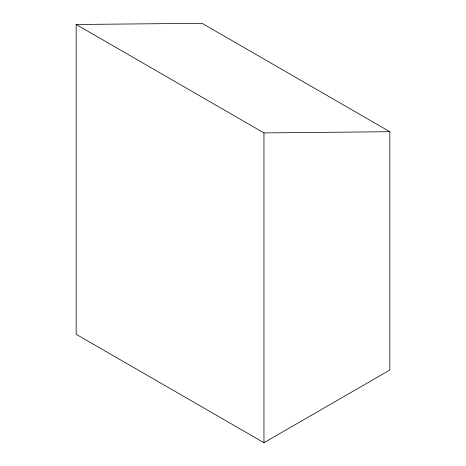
<?xml version="1.0" encoding="UTF-8"?>
<svg xmlns="http://www.w3.org/2000/svg" width="466" height="466" viewBox="0 0 466 466"><rect width="100%" height="100%" fill="white"/><g stroke="black" fill="none" stroke-linecap="round" stroke-linejoin="round"><path stroke-width="0.7" d="M263.954 442.7L389.844 370.021L389.844 131.721L202.046 23.3L76.156 24.488L76.156 334.279L263.954 442.7L263.954 132.915L76.156 24.488M263.954 132.915L389.844 131.721"/></g></svg>
